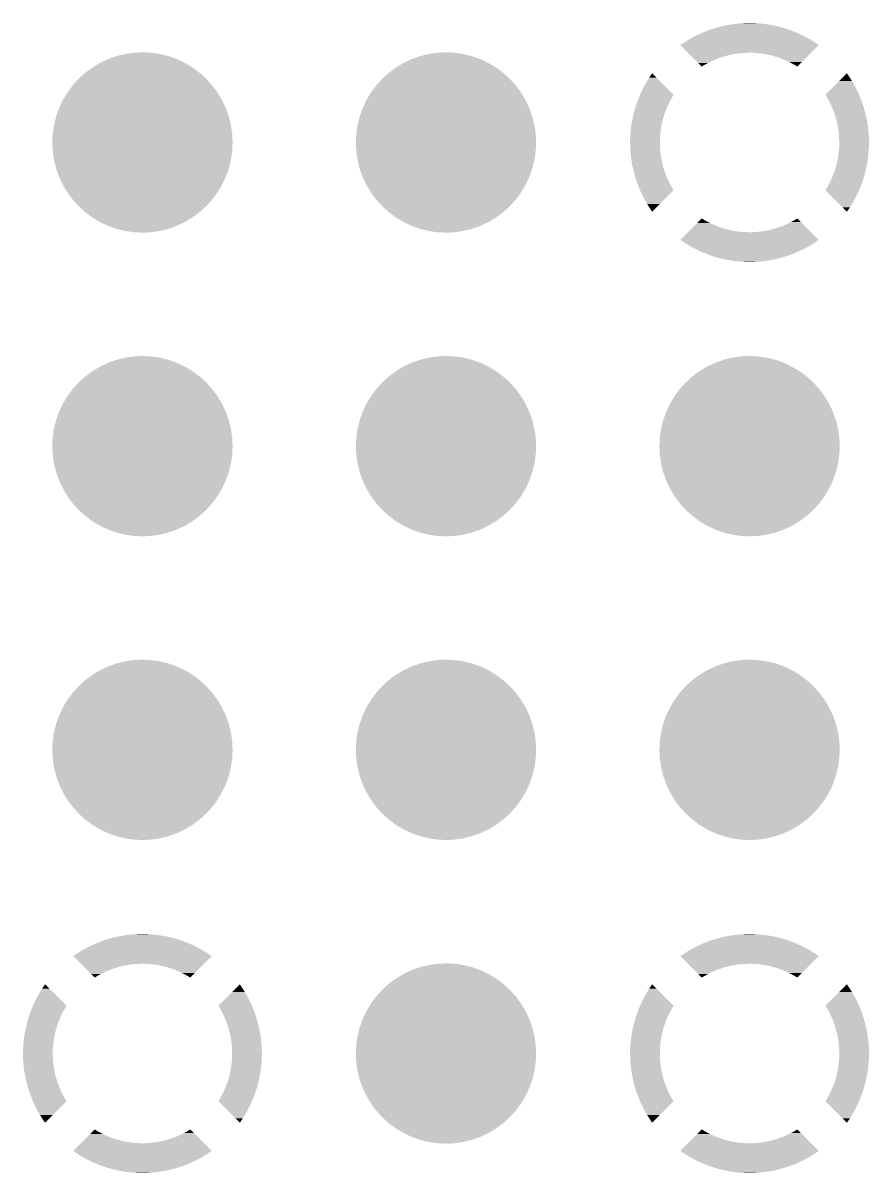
# Model space of a CAD drawing. Extents: x 295 to 953, y 10 to 290.
# Drawn here: x 558.78 to 565.86, y 150.61 to 160.23 of the extents above; entities that cross this region are included whole.
import ezdxf

# ---------------------------------------------------------------- set-up
doc = ezdxf.new("R2010")
doc.units = 0
doc.header["$LTSCALE"] = 5
doc.header["$MEASUREMENT"] = 0
doc.layers.get('0').update_dxf_attribs({"linetype": 'CONTINUOUS', "lineweight": 25})

msp = doc.modelspace()

# ---------------------------------------------------------------- linework, layer by layer
at = {"const_width": 0.7544}
for points in [[(559.4025, 159.2333, 1), (560.1569, 159.2333, 1)], [(561.9425, 159.2333, 1), (562.6969, 159.2333, 1)], [(559.4025, 156.6933, 1), (560.1569, 156.6933, 1)], [(561.9425, 156.6933, 1), (562.6969, 156.6933, 1)], [(564.4825, 156.6933, 1), (565.2369, 156.6933, 1)], [(559.4025, 154.1533, 1), (560.1569, 154.1533, 1)], [(561.9425, 154.1533, 1), (562.6969, 154.1533, 1)], [(564.4825, 154.1533, 1), (565.2369, 154.1533, 1)], [(561.9425, 151.6133, 1), (562.6969, 151.6133, 1)]]:
    msp.add_lwpolyline(points, format="xyb", close=True, dxfattribs=at)
for points in [[(564.4531, 160.1464), (564.4778, 160.1567), (565.2656, 160.1464), (565.2422, 160.1567)], [(564.4778, 160.1567), (564.4947, 160.1638), (565.2422, 160.1567), (565.224, 160.1638)], [(564.4947, 160.1638), (564.5199, 160.173), (565.224, 160.1638), (565.2002, 160.173)], [(564.5199, 160.173), (564.537, 160.1793), (565.2002, 160.173), (565.1816, 160.1793)], [(564.537, 160.1793), (564.5627, 160.1874), (565.1816, 160.1793), (565.1575, 160.1874)], [(564.5627, 160.1874), (564.58, 160.1929), (565.1575, 160.1874), (565.1385, 160.1929)], [(564.58, 160.1929), (564.6062, 160.1999), (565.1385, 160.1929), (565.1142, 160.1999)], [(564.6062, 160.1999), (564.6235, 160.2045), (565.1142, 160.1999), (565.0948, 160.2045)], [(564.6235, 160.2045), (564.6502, 160.2103), (565.0948, 160.2045), (565.0703, 160.2103)], [(564.6502, 160.2103), (564.6675, 160.2141), (565.0703, 160.2103), (565.0505, 160.2141)], [(564.6675, 160.2141), (564.6947, 160.2188), (565.0505, 160.2141), (565.0261, 160.2188)], [(564.6947, 160.2188), (564.7119, 160.2218), (565.0261, 160.2188), (565.0057, 160.2218)], [(564.7119, 160.2218), (564.7399, 160.2253), (565.0057, 160.2218), (564.9815, 160.2253)], [(564.7399, 160.2253), (564.7567, 160.2275), (564.9815, 160.2253), (564.9603, 160.2275)], [(564.7567, 160.2275), (564.7858, 160.2298), (564.9603, 160.2275), (564.9367, 160.2298)], [(564.7858, 160.2298), (564.8016, 160.2311), (564.9367, 160.2298), (564.9133, 160.2311)], [(564.8016, 160.2311), (564.8347, 160.2323), (564.9133, 160.2311), (564.8917, 160.2323)], [(564.8347, 160.2323), (564.8466, 160.2327), (564.8917, 160.2323), (564.8466, 160.2327)], [(564.2805, 160.0478), (564.2959, 160.0586), (565.4389, 160.0478), (565.423, 160.0586)], [(564.2959, 160.0586), (564.3182, 160.0731), (565.423, 160.0586), (565.4016, 160.0731)], [(564.3182, 160.0731), (564.3337, 160.0832), (565.4016, 160.0731), (565.3852, 160.0832)], [(564.3337, 160.0832), (564.3566, 160.0967), (565.3852, 160.0832), (565.3632, 160.0967)], [(564.3566, 160.0967), (564.3726, 160.106), (565.3632, 160.0967), (565.3463, 160.106)], [(564.3726, 160.106), (564.3961, 160.1185), (565.3463, 160.106), (565.3238, 160.1185)], [(564.3961, 160.1185), (564.4124, 160.1271), (565.3238, 160.1185), (565.3064, 160.1271)], [(564.4124, 160.1271), (564.4365, 160.1385), (565.3064, 160.1271), (565.2834, 160.1385)], [(564.4365, 160.1385), (564.4531, 160.1464), (565.2834, 160.1385), (565.2656, 160.1464)], [(564.3445, 159.9838), (564.2805, 160.0478), (565.3749, 159.9838), (565.4389, 160.0478)], [(564.3459, 159.9824), (564.3445, 159.9838), (564.8128, 159.9824), (564.8518, 159.9838)], [(564.3493, 159.979), (564.3459, 159.9824), (564.7739, 159.979), (564.8128, 159.9824)], [(564.3548, 159.9735), (564.3493, 159.979), (564.7352, 159.9735), (564.7739, 159.979)], [(564.3623, 159.966), (564.3548, 159.9735), (564.6969, 159.966), (564.7352, 159.9735)], [(564.3717, 159.9565), (564.3623, 159.966), (564.659, 159.9565), (564.6969, 159.966)], [(564.8909, 159.9832), (564.8518, 159.9838), (565.3743, 159.9832), (565.3749, 159.9838)], [(564.9298, 159.9806), (564.8909, 159.9832), (565.3717, 159.9806), (565.3743, 159.9832)], [(564.9686, 159.9759), (564.9298, 159.9806), (565.367, 159.9759), (565.3717, 159.9806)], [(565.0071, 159.9693), (564.9686, 159.9759), (565.3604, 159.9693), (565.367, 159.9759)], [(565.0452, 159.9606), (565.0071, 159.9693), (565.3517, 159.9606), (565.3604, 159.9693)], [(564.3831, 159.9451), (564.3717, 159.9565), (564.6217, 159.9451), (564.659, 159.9565)], [(564.3965, 159.9318), (564.3831, 159.9451), (564.585, 159.9318), (564.6217, 159.9451)], [(564.4117, 159.9166), (564.3965, 159.9318), (564.549, 159.9166), (564.585, 159.9318)], [(564.4288, 159.8995), (564.4117, 159.9166), (564.5139, 159.8995), (564.549, 159.9166)], [(564.4477, 159.8806), (564.4288, 159.8995), (564.4797, 159.8806), (564.5139, 159.8995)], [(564.4598, 159.8685), (564.4477, 159.8806), (564.4598, 159.8685), (564.4797, 159.8806)], [(565.0827, 159.95), (565.0452, 159.9606), (565.3411, 159.95), (565.3517, 159.9606)], [(565.1197, 159.9374), (565.0827, 159.95), (565.3285, 159.9374), (565.3411, 159.95)], [(565.156, 159.9229), (565.1197, 159.9374), (565.314, 159.9229), (565.3285, 159.9374)], [(565.1914, 159.9066), (565.156, 159.9229), (565.2977, 159.9066), (565.314, 159.9229)], [(565.226, 159.8884), (565.1914, 159.9066), (565.2795, 159.8884), (565.2977, 159.9066)], [(565.2596, 159.8685), (565.226, 159.8884), (565.2596, 159.8685), (565.2795, 159.8884)], [(563.9963, 159.7368), (564.0199, 159.7752), (564.1209, 159.7368), (564.0825, 159.7752)], [(564.0199, 159.7752), (564.0452, 159.8125), (564.0825, 159.7752), (564.0452, 159.8125)], [(565.6098, 159.7481), (565.6479, 159.7862), (565.7164, 159.7481), (565.6923, 159.7862)], [(565.6479, 159.7862), (565.6742, 159.8125), (565.6923, 159.7862), (565.6742, 159.8125)], [(563.9545, 159.657), (563.9745, 159.6974), (564.2007, 159.657), (564.1603, 159.6974)], [(563.9745, 159.6974), (563.9963, 159.7368), (564.1603, 159.6974), (564.1209, 159.7368)], [(565.5305, 159.6689), (565.5706, 159.709), (565.7593, 159.6689), (565.7387, 159.709)], [(565.5706, 159.709), (565.6098, 159.7481), (565.7387, 159.709), (565.7164, 159.7481)], [(563.92, 159.5738), (563.93, 159.5996), (564.191, 159.5738), (564.2046, 159.5996)], [(563.93, 159.5996), (563.9363, 159.6158), (564.2046, 159.5996), (564.2142, 159.6158)], [(563.9363, 159.6158), (563.944, 159.6332), (564.2142, 159.6158), (564.2245, 159.6332)], [(563.944, 159.6332), (563.9545, 159.657), (564.2245, 159.6332), (564.2007, 159.657)], [(565.4949, 159.6332), (565.5305, 159.6689), (565.7756, 159.6332), (565.7593, 159.6689)], [(565.4981, 159.6279), (565.4949, 159.6332), (565.778, 159.6279), (565.7756, 159.6332)], [(565.5109, 159.6065), (565.4981, 159.6279), (565.7866, 159.6065), (565.778, 159.6279)], [(565.5219, 159.5861), (565.5109, 159.6065), (565.7949, 159.5861), (565.7866, 159.6065)], [(565.5295, 159.5721), (565.5219, 159.5861), (565.7998, 159.5721), (565.7949, 159.5861)], [(563.8856, 159.4563), (563.8931, 159.4878), (564.143, 159.4563), (564.1537, 159.4878)], [(563.8931, 159.4878), (563.8947, 159.4933), (564.1537, 159.4878), (564.1556, 159.4933)], [(563.8947, 159.4933), (563.9052, 159.5296), (564.1556, 159.4933), (564.1701, 159.5296)], [(563.9052, 159.5296), (563.9056, 159.5311), (564.1701, 159.5296), (564.1708, 159.5311)], [(563.9056, 159.5311), (563.917, 159.565), (564.1708, 159.5311), (564.1864, 159.565)], [(563.917, 159.565), (563.92, 159.5738), (564.1864, 159.565), (564.191, 159.5738)], [(565.543, 159.5436), (565.5295, 159.5721), (565.8098, 159.5436), (565.7998, 159.5721)], [(565.5462, 159.5368), (565.543, 159.5436), (565.8119, 159.5368), (565.8098, 159.5436)], [(565.561, 159.5007), (565.5462, 159.5368), (565.8228, 159.5007), (565.8119, 159.5368)], [(565.5611, 159.5004), (565.561, 159.5007), (565.8228, 159.5004), (565.8228, 159.5007)], [(565.574, 159.4638), (565.5611, 159.5004), (565.8321, 159.4638), (565.8228, 159.5004)], [(563.8714, 159.3807), (563.8742, 159.3997), (564.1237, 159.3807), (564.1281, 159.3997)], [(563.8742, 159.3997), (563.8778, 159.4188), (564.1281, 159.3997), (564.1324, 159.4188)], [(563.8778, 159.4188), (563.8827, 159.444), (564.1324, 159.4188), (564.1395, 159.444)], [(563.8827, 159.444), (563.8856, 159.4563), (564.1395, 159.444), (564.143, 159.4563)], [(565.5761, 159.4567), (565.574, 159.4638), (565.8339, 159.4567), (565.8321, 159.4638)], [(565.585, 159.4264), (565.5761, 159.4567), (565.8401, 159.4264), (565.8339, 159.4567)], [(565.5883, 159.4126), (565.585, 159.4264), (565.843, 159.4126), (565.8401, 159.4264)], [(565.5941, 159.3884), (565.5883, 159.4126), (565.8468, 159.3884), (565.843, 159.4126)], [(565.5978, 159.3681), (565.5941, 159.3884), (565.8501, 159.3681), (565.8468, 159.3884)], [(563.8607, 159.2653), (563.8628, 159.3034), (564.1098, 159.2653), (564.1124, 159.3034)], [(563.8628, 159.3034), (563.8632, 159.3103), (564.1124, 159.3034), (564.1132, 159.3103)], [(563.8632, 159.3103), (563.8664, 159.3422), (564.1132, 159.3103), (564.1171, 159.3422)], [(563.8664, 159.3422), (563.8677, 159.3551), (564.1171, 159.3422), (564.1193, 159.3551)], [(563.8677, 159.3551), (563.8714, 159.3807), (564.1193, 159.3551), (564.1237, 159.3807)], [(565.6011, 159.35), (565.5978, 159.3681), (565.8521, 159.35), (565.8501, 159.3681)], [(565.6046, 159.3233), (565.6011, 159.35), (565.8551, 159.3233), (565.8521, 159.35)], [(565.6062, 159.3113), (565.6046, 159.3233), (565.8559, 159.3113), (565.8551, 159.3233)], [(565.6088, 159.2784), (565.6062, 159.3113), (565.8582, 159.2784), (565.8559, 159.3113)], [(563.8602, 159.2333), (563.8607, 159.2645), (564.1091, 159.2333), (564.1098, 159.2645)], [(563.8611, 159.1943), (563.8602, 159.2333), (564.1101, 159.1943), (564.1091, 159.2333)], [(563.8607, 159.2645), (563.8607, 159.2653), (564.1098, 159.2645), (564.1098, 159.2653)], [(563.8612, 159.1883), (563.8611, 159.1943), (564.1106, 159.1883), (564.1101, 159.1943)], [(565.607, 159.1632), (565.6096, 159.2013), (565.8566, 159.1632), (565.8587, 159.2013)], [(565.6092, 159.2723), (565.6088, 159.2784), (565.8583, 159.2723), (565.8582, 159.2784)], [(565.6103, 159.2333), (565.6092, 159.2723), (565.8592, 159.2333), (565.8583, 159.2723)], [(565.6096, 159.2021), (565.6103, 159.2333), (565.8587, 159.2021), (565.8592, 159.2333)], [(565.6096, 159.2013), (565.6096, 159.2021), (565.8587, 159.2013), (565.8587, 159.2021)], [(563.8635, 159.1553), (563.8612, 159.1883), (564.1132, 159.1553), (564.1106, 159.1883)], [(563.8643, 159.1433), (563.8635, 159.1553), (564.1148, 159.1433), (564.1132, 159.1553)], [(563.8673, 159.1166), (563.8643, 159.1433), (564.1183, 159.1166), (564.1148, 159.1433)], [(563.8693, 159.0985), (563.8673, 159.1166), (564.1216, 159.0985), (564.1183, 159.1166)], [(563.8726, 159.0782), (563.8693, 159.0985), (564.1253, 159.0782), (564.1216, 159.0985)], [(565.5956, 159.0859), (565.6001, 159.1115), (565.848, 159.0859), (565.8517, 159.1115)], [(565.6001, 159.1115), (565.6023, 159.1244), (565.8517, 159.1115), (565.853, 159.1244)], [(565.6023, 159.1244), (565.6062, 159.1563), (565.853, 159.1244), (565.8562, 159.1563)], [(565.6062, 159.1563), (565.607, 159.1632), (565.8562, 159.1563), (565.8566, 159.1632)], [(563.8764, 159.054), (563.8726, 159.0782), (564.1311, 159.054), (564.1253, 159.0782)], [(563.8793, 159.0402), (563.8764, 159.054), (564.1344, 159.0402), (564.1311, 159.054)], [(563.8855, 159.0099), (563.8793, 159.0402), (564.1433, 159.0099), (564.1344, 159.0402)], [(563.8873, 159.0028), (563.8855, 159.0099), (564.1454, 159.0028), (564.1433, 159.0099)], [(563.8966, 158.9662), (563.8873, 159.0028), (564.1583, 158.9662), (564.1454, 159.0028)], [(565.5657, 158.9788), (565.5764, 159.0103), (565.8262, 158.9788), (565.8338, 159.0103)], [(565.5764, 159.0103), (565.5799, 159.0226), (565.8338, 159.0103), (565.8367, 159.0226)], [(565.5799, 159.0226), (565.587, 159.0478), (565.8367, 159.0226), (565.8416, 159.0478)], [(565.587, 159.0478), (565.5913, 159.0669), (565.8416, 159.0478), (565.8452, 159.0669)], [(565.5913, 159.0669), (565.5956, 159.0859), (565.8452, 159.0669), (565.848, 159.0859)], [(563.8966, 158.9659), (563.8966, 158.9662), (564.1584, 158.9659), (564.1583, 158.9662)], [(563.9075, 158.9298), (563.8966, 158.9659), (564.1732, 158.9298), (564.1584, 158.9659)], [(563.9096, 158.923), (563.9075, 158.9298), (564.1764, 158.923), (564.1732, 158.9298)], [(563.9196, 158.8945), (563.9096, 158.923), (564.1899, 158.8945), (564.1764, 158.923)], [(565.533, 158.9016), (565.5486, 158.9355), (565.8023, 158.9016), (565.8138, 158.9355)], [(565.5486, 158.9355), (565.5493, 158.937), (565.8138, 158.9355), (565.8142, 158.937)], [(565.5493, 158.937), (565.5638, 158.9733), (565.8142, 158.937), (565.8247, 158.9733)], [(565.5638, 158.9733), (565.5657, 158.9788), (565.8247, 158.9733), (565.8262, 158.9788)], [(563.9245, 158.8805), (563.9196, 158.8945), (564.1975, 158.8805), (564.1899, 158.8945)], [(563.9328, 158.8601), (563.9245, 158.8805), (564.2085, 158.8601), (564.1975, 158.8805)], [(563.9414, 158.8387), (563.9328, 158.8601), (564.2213, 158.8387), (564.2085, 158.8601)], [(563.9438, 158.8334), (563.9414, 158.8387), (564.2245, 158.8334), (564.2213, 158.8387)], [(563.9601, 158.7977), (563.9438, 158.8334), (564.1889, 158.7977), (564.2245, 158.8334)], [(565.4949, 158.8334), (565.5052, 158.8508), (565.7754, 158.8334), (565.7831, 158.8508)], [(565.5187, 158.8096), (565.4949, 158.8334), (565.7649, 158.8096), (565.7754, 158.8334)], [(565.5052, 158.8508), (565.5148, 158.867), (565.7831, 158.8508), (565.7894, 158.867)], [(565.5148, 158.867), (565.5284, 158.8928), (565.7894, 158.867), (565.7994, 158.8928)], [(565.5591, 158.7692), (565.5187, 158.8096), (565.7449, 158.7692), (565.7649, 158.8096)], [(565.5284, 158.8928), (565.533, 158.9016), (565.7994, 158.8928), (565.8023, 158.9016)], [(563.9806, 158.7576), (563.9601, 158.7977), (564.1488, 158.7576), (564.1889, 158.7977)], [(564.003, 158.7185), (563.9806, 158.7576), (564.1096, 158.7185), (564.1488, 158.7576)], [(564.0271, 158.6804), (564.003, 158.7185), (564.0715, 158.6804), (564.1096, 158.7185)], [(565.5985, 158.7298), (565.5591, 158.7692), (565.7231, 158.7298), (565.7449, 158.7692)], [(565.6369, 158.6914), (565.5985, 158.7298), (565.6995, 158.6914), (565.7231, 158.7298)], [(564.0452, 158.6541), (564.0271, 158.6804), (564.0452, 158.6541), (564.0715, 158.6804)], [(565.6742, 158.6541), (565.6369, 158.6914), (565.6742, 158.6541), (565.6995, 158.6914)], [(564.3783, 158.5166), (564.3909, 158.5292), (564.6367, 158.5166), (564.5997, 158.5292)], [(564.3909, 158.5292), (564.4054, 158.5437), (564.5997, 158.5292), (564.5634, 158.5437)], [(564.4054, 158.5437), (564.4217, 158.56), (564.5634, 158.5437), (564.5279, 158.56)], [(564.4217, 158.56), (564.4399, 158.5782), (564.5279, 158.56), (564.4934, 158.5782)], [(564.4399, 158.5782), (564.4598, 158.5981), (564.4934, 158.5782), (564.4598, 158.5981)], [(565.0604, 158.5101), (565.0977, 158.5215), (565.3477, 158.5101), (565.3362, 158.5215)], [(565.0977, 158.5215), (565.1344, 158.5348), (565.3362, 158.5215), (565.3229, 158.5348)], [(565.1344, 158.5348), (565.1704, 158.55), (565.3229, 158.5348), (565.3077, 158.55)], [(565.1704, 158.55), (565.2055, 158.5671), (565.3077, 158.55), (565.2906, 158.5671)], [(565.2055, 158.5671), (565.2397, 158.586), (565.2906, 158.5671), (565.2717, 158.586)], [(565.2397, 158.586), (565.2596, 158.5981), (565.2717, 158.586), (565.2596, 158.5981)], [(564.2804, 158.4188), (564.3444, 158.4828), (565.4389, 158.4188), (565.3749, 158.4828)], [(564.3444, 158.4828), (564.3451, 158.4834), (564.8676, 158.4828), (564.8285, 158.4834)], [(564.3451, 158.4834), (564.3477, 158.486), (564.8285, 158.4834), (564.7896, 158.486)], [(564.3477, 158.486), (564.3524, 158.4907), (564.7896, 158.486), (564.7508, 158.4907)], [(564.3524, 158.4907), (564.359, 158.4973), (564.7508, 158.4907), (564.7123, 158.4973)], [(564.359, 158.4973), (564.3677, 158.506), (564.7123, 158.4973), (564.6742, 158.506)], [(564.3677, 158.506), (564.3783, 158.5166), (564.6742, 158.506), (564.6367, 158.5166)], [(564.8676, 158.4828), (564.9066, 158.4842), (565.3749, 158.4828), (565.3735, 158.4842)], [(564.9066, 158.4842), (564.9455, 158.4877), (565.3735, 158.4842), (565.3701, 158.4877)], [(564.9455, 158.4877), (564.9841, 158.4931), (565.3701, 158.4877), (565.3646, 158.4931)], [(564.9841, 158.4931), (565.0225, 158.5006), (565.3646, 158.4931), (565.3571, 158.5006)], [(565.0225, 158.5006), (565.0604, 158.5101), (565.3571, 158.5006), (565.3477, 158.5101)], [(564.2964, 158.408), (564.2804, 158.4188), (565.4234, 158.408), (565.4389, 158.4188)], [(564.3178, 158.3935), (564.2964, 158.408), (565.4012, 158.3935), (565.4234, 158.408)], [(564.3342, 158.3834), (564.3178, 158.3935), (565.3857, 158.3834), (565.4012, 158.3935)], [(564.3562, 158.3699), (564.3342, 158.3834), (565.3627, 158.3699), (565.3857, 158.3834)], [(564.3731, 158.3606), (564.3562, 158.3699), (565.3468, 158.3606), (565.3627, 158.3699)], [(564.3956, 158.3481), (564.3731, 158.3606), (565.3233, 158.3481), (565.3468, 158.3606)], [(564.413, 158.3395), (564.3956, 158.3481), (565.307, 158.3395), (565.3233, 158.3481)], [(564.436, 158.3281), (564.413, 158.3395), (565.2829, 158.3281), (565.307, 158.3395)], [(564.4538, 158.3202), (564.436, 158.3281), (565.2663, 158.3202), (565.2829, 158.3281)], [(564.4772, 158.3099), (564.4538, 158.3202), (565.2416, 158.3099), (565.2663, 158.3202)], [(564.4954, 158.3028), (564.4772, 158.3099), (565.2247, 158.3028), (565.2416, 158.3099)], [(564.5192, 158.2936), (564.4954, 158.3028), (565.1995, 158.2936), (565.2247, 158.3028)], [(564.5378, 158.2873), (564.5192, 158.2936), (565.1824, 158.2873), (565.1995, 158.2936)], [(564.5619, 158.2792), (564.5378, 158.2873), (565.1567, 158.2792), (565.1824, 158.2873)], [(564.5809, 158.2737), (564.5619, 158.2792), (565.1394, 158.2737), (565.1567, 158.2792)], [(564.6052, 158.2668), (564.5809, 158.2737), (565.1132, 158.2668), (565.1394, 158.2737)], [(564.6246, 158.2621), (564.6052, 158.2668), (565.0959, 158.2621), (565.1132, 158.2668)], [(564.649, 158.2563), (564.6246, 158.2621), (565.0692, 158.2563), (565.0959, 158.2621)], [(564.6689, 158.2525), (564.649, 158.2563), (565.0518, 158.2525), (565.0692, 158.2563)], [(564.6933, 158.2478), (564.6689, 158.2525), (565.0246, 158.2478), (565.0518, 158.2525)], [(564.7137, 158.2448), (564.6933, 158.2478), (565.0074, 158.2448), (565.0246, 158.2478)], [(564.7379, 158.2413), (564.7137, 158.2448), (564.9795, 158.2413), (565.0074, 158.2448)], [(564.7591, 158.2391), (564.7379, 158.2413), (564.9627, 158.2391), (564.9795, 158.2413)], [(564.7827, 158.2368), (564.7591, 158.2391), (564.9336, 158.2368), (564.9627, 158.2391)], [(564.8061, 158.2355), (564.7827, 158.2368), (564.9178, 158.2355), (564.9336, 158.2368)], [(564.8277, 158.2343), (564.8061, 158.2355), (564.8847, 158.2343), (564.9178, 158.2355)], [(564.8728, 158.2339), (564.8277, 158.2343), (564.8728, 158.2339), (564.8847, 158.2343)], [(559.4399, 152.553), (559.457, 152.5593), (560.1202, 152.553), (560.1016, 152.5593)], [(559.457, 152.5593), (559.4827, 152.5674), (560.1016, 152.5593), (560.0775, 152.5674)], [(559.4827, 152.5674), (559.5, 152.5729), (560.0775, 152.5674), (560.0585, 152.5729)], [(559.5, 152.5729), (559.5262, 152.5799), (560.0585, 152.5729), (560.0342, 152.5799)], [(559.5262, 152.5799), (559.5435, 152.5845), (560.0342, 152.5799), (560.0148, 152.5845)], [(559.5435, 152.5845), (559.5702, 152.5903), (560.0148, 152.5845), (559.9903, 152.5903)], [(559.5702, 152.5903), (559.5875, 152.5941), (559.9903, 152.5903), (559.9705, 152.5941)], [(559.5875, 152.5941), (559.6147, 152.5988), (559.9705, 152.5941), (559.9461, 152.5988)], [(559.6147, 152.5988), (559.6319, 152.6018), (559.9461, 152.5988), (559.9257, 152.6018)], [(559.6319, 152.6018), (559.6599, 152.6053), (559.9257, 152.6018), (559.9015, 152.6053)], [(559.6599, 152.6053), (559.6767, 152.6075), (559.9015, 152.6053), (559.8803, 152.6075)], [(559.6767, 152.6075), (559.7058, 152.6098), (559.8803, 152.6075), (559.8567, 152.6098)], [(559.7058, 152.6098), (559.7216, 152.6111), (559.8567, 152.6098), (559.8333, 152.6111)], [(559.7216, 152.6111), (559.7547, 152.6123), (559.8333, 152.6111), (559.8117, 152.6123)], [(559.7547, 152.6123), (559.7666, 152.6127), (559.8117, 152.6123), (559.7666, 152.6127)], [(564.5199, 152.553), (564.537, 152.5593), (565.2002, 152.553), (565.1816, 152.5593)], [(564.537, 152.5593), (564.5627, 152.5674), (565.1816, 152.5593), (565.1575, 152.5674)], [(564.5627, 152.5674), (564.58, 152.5729), (565.1575, 152.5674), (565.1385, 152.5729)], [(564.58, 152.5729), (564.6062, 152.5799), (565.1385, 152.5729), (565.1142, 152.5799)], [(564.6062, 152.5799), (564.6235, 152.5845), (565.1142, 152.5799), (565.0948, 152.5845)], [(564.6235, 152.5845), (564.6502, 152.5903), (565.0948, 152.5845), (565.0703, 152.5903)], [(564.6502, 152.5903), (564.6675, 152.5941), (565.0703, 152.5903), (565.0505, 152.5941)], [(564.6675, 152.5941), (564.6947, 152.5988), (565.0505, 152.5941), (565.0261, 152.5988)], [(564.6947, 152.5988), (564.7119, 152.6018), (565.0261, 152.5988), (565.0057, 152.6018)], [(564.7119, 152.6018), (564.7399, 152.6053), (565.0057, 152.6018), (564.9815, 152.6053)], [(564.7399, 152.6053), (564.7567, 152.6075), (564.9815, 152.6053), (564.9603, 152.6075)], [(564.7567, 152.6075), (564.7858, 152.6098), (564.9603, 152.6075), (564.9367, 152.6098)], [(564.7858, 152.6098), (564.8016, 152.6111), (564.9367, 152.6098), (564.9133, 152.6111)], [(564.8016, 152.6111), (564.8347, 152.6123), (564.9133, 152.6111), (564.8917, 152.6123)], [(564.8347, 152.6123), (564.8466, 152.6127), (564.8917, 152.6123), (564.8466, 152.6127)], [(559.2382, 152.4531), (559.2537, 152.4632), (560.3216, 152.4531), (560.3052, 152.4632)], [(559.2537, 152.4632), (559.2766, 152.4767), (560.3052, 152.4632), (560.2832, 152.4767)], [(559.2766, 152.4767), (559.2926, 152.486), (560.2832, 152.4767), (560.2663, 152.486)], [(559.2926, 152.486), (559.3161, 152.4985), (560.2663, 152.486), (560.2438, 152.4985)], [(559.3161, 152.4985), (559.3324, 152.5071), (560.2438, 152.4985), (560.2264, 152.5071)], [(559.3324, 152.5071), (559.3565, 152.5185), (560.2264, 152.5071), (560.2034, 152.5185)], [(559.3565, 152.5185), (559.3731, 152.5264), (560.2034, 152.5185), (560.1856, 152.5264)], [(559.3731, 152.5264), (559.3978, 152.5367), (560.1856, 152.5264), (560.1622, 152.5367)], [(559.3978, 152.5367), (559.4147, 152.5438), (560.1622, 152.5367), (560.144, 152.5438)], [(559.4147, 152.5438), (559.4399, 152.553), (560.144, 152.5438), (560.1202, 152.553)], [(564.3182, 152.4531), (564.3337, 152.4632), (565.4016, 152.4531), (565.3852, 152.4632)], [(564.3337, 152.4632), (564.3566, 152.4767), (565.3852, 152.4632), (565.3632, 152.4767)], [(564.3566, 152.4767), (564.3726, 152.486), (565.3632, 152.4767), (565.3463, 152.486)], [(564.3726, 152.486), (564.3961, 152.4985), (565.3463, 152.486), (565.3238, 152.4985)], [(564.3961, 152.4985), (564.4124, 152.5071), (565.3238, 152.4985), (565.3064, 152.5071)], [(564.4124, 152.5071), (564.4365, 152.5185), (565.3064, 152.5071), (565.2834, 152.5185)], [(564.4365, 152.5185), (564.4531, 152.5264), (565.2834, 152.5185), (565.2656, 152.5264)], [(564.4531, 152.5264), (564.4778, 152.5367), (565.2656, 152.5264), (565.2422, 152.5367)], [(564.4778, 152.5367), (564.4947, 152.5438), (565.2422, 152.5367), (565.224, 152.5438)], [(564.4947, 152.5438), (564.5199, 152.553), (565.224, 152.5438), (565.2002, 152.553)], [(559.2005, 152.4278), (559.2159, 152.4386), (560.3589, 152.4278), (560.343, 152.4386)], [(559.2645, 152.3638), (559.2005, 152.4278), (560.2949, 152.3638), (560.3589, 152.4278)], [(559.2159, 152.4386), (559.2382, 152.4531), (560.343, 152.4386), (560.3216, 152.4531)], [(559.2659, 152.3624), (559.2645, 152.3638), (559.7328, 152.3624), (559.7718, 152.3638)], [(559.2693, 152.359), (559.2659, 152.3624), (559.6939, 152.359), (559.7328, 152.3624)], [(559.8109, 152.3632), (559.7718, 152.3638), (560.2943, 152.3632), (560.2949, 152.3638)], [(559.8498, 152.3606), (559.8109, 152.3632), (560.2917, 152.3606), (560.2943, 152.3632)], [(564.2805, 152.4278), (564.2959, 152.4386), (565.4389, 152.4278), (565.423, 152.4386)], [(564.3445, 152.3638), (564.2805, 152.4278), (565.3749, 152.3638), (565.4389, 152.4278)], [(564.2959, 152.4386), (564.3182, 152.4531), (565.423, 152.4386), (565.4016, 152.4531)], [(564.3459, 152.3624), (564.3445, 152.3638), (564.8128, 152.3624), (564.8518, 152.3638)], [(564.3493, 152.359), (564.3459, 152.3624), (564.7739, 152.359), (564.8128, 152.3624)], [(564.8909, 152.3632), (564.8518, 152.3638), (565.3743, 152.3632), (565.3749, 152.3638)], [(564.9298, 152.3606), (564.8909, 152.3632), (565.3717, 152.3606), (565.3743, 152.3632)], [(559.2748, 152.3535), (559.2693, 152.359), (559.6552, 152.3535), (559.6939, 152.359)], [(559.2823, 152.346), (559.2748, 152.3535), (559.6169, 152.346), (559.6552, 152.3535)], [(559.2917, 152.3365), (559.2823, 152.346), (559.579, 152.3365), (559.6169, 152.346)], [(559.3031, 152.3251), (559.2917, 152.3365), (559.5417, 152.3251), (559.579, 152.3365)], [(559.3165, 152.3118), (559.3031, 152.3251), (559.505, 152.3118), (559.5417, 152.3251)], [(559.3317, 152.2966), (559.3165, 152.3118), (559.469, 152.2966), (559.505, 152.3118)], [(559.3488, 152.2795), (559.3317, 152.2966), (559.4339, 152.2795), (559.469, 152.2966)], [(559.3677, 152.2606), (559.3488, 152.2795), (559.3997, 152.2606), (559.4339, 152.2795)], [(559.8886, 152.3559), (559.8498, 152.3606), (560.287, 152.3559), (560.2917, 152.3606)], [(559.9271, 152.3493), (559.8886, 152.3559), (560.2804, 152.3493), (560.287, 152.3559)], [(559.9652, 152.3406), (559.9271, 152.3493), (560.2717, 152.3406), (560.2804, 152.3493)], [(560.0027, 152.33), (559.9652, 152.3406), (560.2611, 152.33), (560.2717, 152.3406)], [(560.0397, 152.3174), (560.0027, 152.33), (560.2485, 152.3174), (560.2611, 152.33)], [(560.076, 152.3029), (560.0397, 152.3174), (560.234, 152.3029), (560.2485, 152.3174)], [(560.1114, 152.2866), (560.076, 152.3029), (560.2177, 152.2866), (560.234, 152.3029)], [(560.146, 152.2684), (560.1114, 152.2866), (560.1995, 152.2684), (560.2177, 152.2866)], [(560.1796, 152.2485), (560.146, 152.2684), (560.1796, 152.2485), (560.1995, 152.2684)], [(564.3548, 152.3535), (564.3493, 152.359), (564.7352, 152.3535), (564.7739, 152.359)], [(564.3623, 152.346), (564.3548, 152.3535), (564.6969, 152.346), (564.7352, 152.3535)], [(564.3717, 152.3365), (564.3623, 152.346), (564.659, 152.3365), (564.6969, 152.346)], [(564.3831, 152.3251), (564.3717, 152.3365), (564.6217, 152.3251), (564.659, 152.3365)], [(564.3965, 152.3118), (564.3831, 152.3251), (564.585, 152.3118), (564.6217, 152.3251)], [(564.4117, 152.2966), (564.3965, 152.3118), (564.549, 152.2966), (564.585, 152.3118)], [(564.4288, 152.2795), (564.4117, 152.2966), (564.5139, 152.2795), (564.549, 152.2966)], [(564.4477, 152.2606), (564.4288, 152.2795), (564.4797, 152.2606), (564.5139, 152.2795)], [(564.9686, 152.3559), (564.9298, 152.3606), (565.367, 152.3559), (565.3717, 152.3606)], [(565.0071, 152.3493), (564.9686, 152.3559), (565.3604, 152.3493), (565.367, 152.3559)], [(565.0452, 152.3406), (565.0071, 152.3493), (565.3517, 152.3406), (565.3604, 152.3493)], [(565.0827, 152.33), (565.0452, 152.3406), (565.3411, 152.33), (565.3517, 152.3406)], [(565.1197, 152.3174), (565.0827, 152.33), (565.3285, 152.3174), (565.3411, 152.33)], [(565.156, 152.3029), (565.1197, 152.3174), (565.314, 152.3029), (565.3285, 152.3174)], [(565.1914, 152.2866), (565.156, 152.3029), (565.2977, 152.2866), (565.314, 152.3029)], [(565.226, 152.2684), (565.1914, 152.2866), (565.2795, 152.2684), (565.2977, 152.2866)], [(565.2596, 152.2485), (565.226, 152.2684), (565.2596, 152.2485), (565.2795, 152.2684)], [(558.9399, 152.1552), (558.9652, 152.1925), (559.0025, 152.1552), (558.9652, 152.1925)], [(559.3798, 152.2485), (559.3677, 152.2606), (559.3798, 152.2485), (559.3997, 152.2606)], [(560.5679, 152.1662), (560.5942, 152.1925), (560.6123, 152.1662), (560.5942, 152.1925)], [(564.0199, 152.1552), (564.0452, 152.1925), (564.0825, 152.1552), (564.0452, 152.1925)], [(564.4598, 152.2485), (564.4477, 152.2606), (564.4598, 152.2485), (564.4797, 152.2606)], [(565.6479, 152.1662), (565.6742, 152.1925), (565.6923, 152.1662), (565.6742, 152.1925)], [(558.8745, 152.037), (558.8945, 152.0774), (559.1207, 152.037), (559.0803, 152.0774)], [(558.8945, 152.0774), (558.9163, 152.1168), (559.0803, 152.0774), (559.0409, 152.1168)], [(558.9163, 152.1168), (558.9399, 152.1552), (559.0409, 152.1168), (559.0025, 152.1552)], [(560.4505, 152.0489), (560.4906, 152.089), (560.6793, 152.0489), (560.6587, 152.089)], [(560.4906, 152.089), (560.5298, 152.1281), (560.6587, 152.089), (560.6364, 152.1281)], [(560.5298, 152.1281), (560.5679, 152.1662), (560.6364, 152.1281), (560.6123, 152.1662)], [(563.9545, 152.037), (563.9745, 152.0774), (564.2007, 152.037), (564.1603, 152.0774)], [(563.9745, 152.0774), (563.9963, 152.1168), (564.1603, 152.0774), (564.1209, 152.1168)], [(563.9963, 152.1168), (564.0199, 152.1552), (564.1209, 152.1168), (564.0825, 152.1552)], [(565.5305, 152.0489), (565.5706, 152.089), (565.7593, 152.0489), (565.7387, 152.089)], [(565.5706, 152.089), (565.6098, 152.1281), (565.7387, 152.089), (565.7164, 152.1281)], [(565.6098, 152.1281), (565.6479, 152.1662), (565.7164, 152.1281), (565.6923, 152.1662)], [(558.84, 151.9538), (558.85, 151.9796), (559.111, 151.9538), (559.1246, 151.9796)], [(558.85, 151.9796), (558.8563, 151.9958), (559.1246, 151.9796), (559.1342, 151.9958)], [(558.8563, 151.9958), (558.864, 152.0132), (559.1342, 151.9958), (559.1445, 152.0132)], [(558.864, 152.0132), (558.8745, 152.037), (559.1445, 152.0132), (559.1207, 152.037)], [(560.4149, 152.0132), (560.4505, 152.0489), (560.6956, 152.0132), (560.6793, 152.0489)], [(560.4181, 152.0079), (560.4149, 152.0132), (560.698, 152.0079), (560.6956, 152.0132)], [(560.4309, 151.9865), (560.4181, 152.0079), (560.7066, 151.9865), (560.698, 152.0079)], [(560.4419, 151.9661), (560.4309, 151.9865), (560.7149, 151.9661), (560.7066, 151.9865)], [(563.92, 151.9538), (563.93, 151.9796), (564.191, 151.9538), (564.2046, 151.9796)], [(563.93, 151.9796), (563.9363, 151.9958), (564.2046, 151.9796), (564.2142, 151.9958)], [(563.9363, 151.9958), (563.944, 152.0132), (564.2142, 151.9958), (564.2245, 152.0132)], [(563.944, 152.0132), (563.9545, 152.037), (564.2245, 152.0132), (564.2007, 152.037)], [(565.4949, 152.0132), (565.5305, 152.0489), (565.7756, 152.0132), (565.7593, 152.0489)], [(565.4981, 152.0079), (565.4949, 152.0132), (565.778, 152.0079), (565.7756, 152.0132)], [(565.5109, 151.9865), (565.4981, 152.0079), (565.7866, 151.9865), (565.778, 152.0079)], [(565.5219, 151.9661), (565.5109, 151.9865), (565.7949, 151.9661), (565.7866, 151.9865)], [(558.8147, 151.8733), (558.8252, 151.9096), (559.0756, 151.8733), (559.0901, 151.9096)], [(558.8252, 151.9096), (558.8256, 151.9111), (559.0901, 151.9096), (559.0908, 151.9111)], [(558.8256, 151.9111), (558.837, 151.945), (559.0908, 151.9111), (559.1064, 151.945)], [(558.837, 151.945), (558.84, 151.9538), (559.1064, 151.945), (559.111, 151.9538)], [(560.4495, 151.9521), (560.4419, 151.9661), (560.7198, 151.9521), (560.7149, 151.9661)], [(560.463, 151.9236), (560.4495, 151.9521), (560.7298, 151.9236), (560.7198, 151.9521)], [(560.4662, 151.9168), (560.463, 151.9236), (560.7319, 151.9168), (560.7298, 151.9236)], [(560.481, 151.8807), (560.4662, 151.9168), (560.7428, 151.8807), (560.7319, 151.9168)], [(563.8947, 151.8733), (563.9052, 151.9096), (564.1556, 151.8733), (564.1701, 151.9096)], [(563.9052, 151.9096), (563.9056, 151.9111), (564.1701, 151.9096), (564.1708, 151.9111)], [(563.9056, 151.9111), (563.917, 151.945), (564.1708, 151.9111), (564.1864, 151.945)], [(563.917, 151.945), (563.92, 151.9538), (564.1864, 151.945), (564.191, 151.9538)], [(565.5295, 151.9521), (565.5219, 151.9661), (565.7998, 151.9521), (565.7949, 151.9661)], [(565.543, 151.9236), (565.5295, 151.9521), (565.8098, 151.9236), (565.7998, 151.9521)], [(565.5462, 151.9168), (565.543, 151.9236), (565.8119, 151.9168), (565.8098, 151.9236)], [(565.561, 151.8807), (565.5462, 151.9168), (565.8228, 151.8807), (565.8119, 151.9168)], [(558.7942, 151.7797), (558.7978, 151.7988), (559.0481, 151.7797), (559.0524, 151.7988)], [(558.7978, 151.7988), (558.8027, 151.824), (559.0524, 151.7988), (559.0595, 151.824)], [(558.8027, 151.824), (558.8056, 151.8363), (559.0595, 151.824), (559.063, 151.8363)], [(558.8056, 151.8363), (558.8131, 151.8678), (559.063, 151.8363), (559.0737, 151.8678)], [(558.8131, 151.8678), (558.8147, 151.8733), (559.0737, 151.8678), (559.0756, 151.8733)], [(560.4811, 151.8804), (560.481, 151.8807), (560.7428, 151.8804), (560.7428, 151.8807)], [(560.494, 151.8438), (560.4811, 151.8804), (560.7521, 151.8438), (560.7428, 151.8804)], [(560.4961, 151.8367), (560.494, 151.8438), (560.7539, 151.8367), (560.7521, 151.8438)], [(560.505, 151.8064), (560.4961, 151.8367), (560.7601, 151.8064), (560.7539, 151.8367)], [(560.5083, 151.7926), (560.505, 151.8064), (560.763, 151.7926), (560.7601, 151.8064)], [(560.5141, 151.7684), (560.5083, 151.7926), (560.7668, 151.7684), (560.763, 151.7926)], [(563.8742, 151.7797), (563.8778, 151.7988), (564.1281, 151.7797), (564.1324, 151.7988)], [(563.8778, 151.7988), (563.8827, 151.824), (564.1324, 151.7988), (564.1395, 151.824)], [(563.8827, 151.824), (563.8856, 151.8363), (564.1395, 151.824), (564.143, 151.8363)], [(563.8856, 151.8363), (563.8931, 151.8678), (564.143, 151.8363), (564.1537, 151.8678)], [(563.8931, 151.8678), (563.8947, 151.8733), (564.1537, 151.8678), (564.1556, 151.8733)], [(565.5611, 151.8804), (565.561, 151.8807), (565.8228, 151.8804), (565.8228, 151.8807)], [(565.574, 151.8438), (565.5611, 151.8804), (565.8321, 151.8438), (565.8228, 151.8804)], [(565.5761, 151.8367), (565.574, 151.8438), (565.8339, 151.8367), (565.8321, 151.8438)], [(565.585, 151.8064), (565.5761, 151.8367), (565.8401, 151.8064), (565.8339, 151.8367)], [(565.5883, 151.7926), (565.585, 151.8064), (565.843, 151.7926), (565.8401, 151.8064)], [(565.5941, 151.7684), (565.5883, 151.7926), (565.8468, 151.7684), (565.843, 151.7926)], [(558.7828, 151.6834), (558.7832, 151.6903), (559.0324, 151.6834), (559.0332, 151.6903)], [(558.7832, 151.6903), (558.7864, 151.7222), (559.0332, 151.6903), (559.0371, 151.7222)], [(558.7864, 151.7222), (558.7877, 151.7351), (559.0371, 151.7222), (559.0393, 151.7351)], [(558.7877, 151.7351), (558.7914, 151.7607), (559.0393, 151.7351), (559.0437, 151.7607)], [(558.7914, 151.7607), (558.7942, 151.7797), (559.0437, 151.7607), (559.0481, 151.7797)], [(560.5178, 151.7481), (560.5141, 151.7684), (560.7701, 151.7481), (560.7668, 151.7684)], [(560.5211, 151.73), (560.5178, 151.7481), (560.7721, 151.73), (560.7701, 151.7481)], [(560.5246, 151.7033), (560.5211, 151.73), (560.7751, 151.7033), (560.7721, 151.73)], [(560.5262, 151.6913), (560.5246, 151.7033), (560.7759, 151.6913), (560.7751, 151.7033)], [(560.5288, 151.6584), (560.5262, 151.6913), (560.7782, 151.6584), (560.7759, 151.6913)], [(563.8628, 151.6834), (563.8632, 151.6903), (564.1124, 151.6834), (564.1132, 151.6903)], [(563.8632, 151.6903), (563.8664, 151.7222), (564.1132, 151.6903), (564.1171, 151.7222)], [(563.8664, 151.7222), (563.8677, 151.7351), (564.1171, 151.7222), (564.1193, 151.7351)], [(563.8677, 151.7351), (563.8714, 151.7607), (564.1193, 151.7351), (564.1237, 151.7607)], [(563.8714, 151.7607), (563.8742, 151.7797), (564.1237, 151.7607), (564.1281, 151.7797)], [(565.5978, 151.7481), (565.5941, 151.7684), (565.8501, 151.7481), (565.8468, 151.7684)], [(565.6011, 151.73), (565.5978, 151.7481), (565.8521, 151.73), (565.8501, 151.7481)], [(565.6046, 151.7033), (565.6011, 151.73), (565.8551, 151.7033), (565.8521, 151.73)], [(565.6062, 151.6913), (565.6046, 151.7033), (565.8559, 151.6913), (565.8551, 151.7033)], [(565.6088, 151.6584), (565.6062, 151.6913), (565.8582, 151.6584), (565.8559, 151.6913)], [(558.7802, 151.6133), (558.7807, 151.6445), (559.0291, 151.6133), (559.0298, 151.6445)], [(558.7811, 151.5743), (558.7802, 151.6133), (559.0301, 151.5743), (559.0291, 151.6133)], [(558.7807, 151.6453), (558.7828, 151.6834), (559.0298, 151.6453), (559.0324, 151.6834)], [(558.7807, 151.6445), (558.7807, 151.6453), (559.0298, 151.6445), (559.0298, 151.6453)], [(560.5292, 151.6523), (560.5288, 151.6584), (560.7783, 151.6523), (560.7782, 151.6584)], [(560.5303, 151.6133), (560.5292, 151.6523), (560.7792, 151.6133), (560.7783, 151.6523)], [(560.5296, 151.5821), (560.5303, 151.6133), (560.7787, 151.5821), (560.7792, 151.6133)], [(563.8602, 151.6133), (563.8607, 151.6445), (564.1091, 151.6133), (564.1098, 151.6445)], [(563.8611, 151.5743), (563.8602, 151.6133), (564.1101, 151.5743), (564.1091, 151.6133)], [(563.8607, 151.6453), (563.8628, 151.6834), (564.1098, 151.6453), (564.1124, 151.6834)], [(563.8607, 151.6445), (563.8607, 151.6453), (564.1098, 151.6445), (564.1098, 151.6453)], [(565.6092, 151.6523), (565.6088, 151.6584), (565.8583, 151.6523), (565.8582, 151.6584)], [(565.6103, 151.6133), (565.6092, 151.6523), (565.8592, 151.6133), (565.8583, 151.6523)], [(565.6096, 151.5821), (565.6103, 151.6133), (565.8587, 151.5821), (565.8592, 151.6133)], [(558.7812, 151.5683), (558.7811, 151.5743), (559.0306, 151.5683), (559.0301, 151.5743)], [(558.7835, 151.5353), (558.7812, 151.5683), (559.0332, 151.5353), (559.0306, 151.5683)], [(558.7843, 151.5233), (558.7835, 151.5353), (559.0348, 151.5233), (559.0332, 151.5353)], [(558.7873, 151.4966), (558.7843, 151.5233), (559.0383, 151.4966), (559.0348, 151.5233)], [(558.7893, 151.4785), (558.7873, 151.4966), (559.0416, 151.4785), (559.0383, 151.4966)], [(560.5201, 151.4915), (560.5223, 151.5044), (560.7717, 151.4915), (560.773, 151.5044)], [(560.5223, 151.5044), (560.5262, 151.5363), (560.773, 151.5044), (560.7762, 151.5363)], [(560.5262, 151.5363), (560.527, 151.5432), (560.7762, 151.5363), (560.7766, 151.5432)], [(560.527, 151.5432), (560.5296, 151.5813), (560.7766, 151.5432), (560.7787, 151.5813)], [(560.5296, 151.5813), (560.5296, 151.5821), (560.7787, 151.5813), (560.7787, 151.5821)], [(563.8612, 151.5683), (563.8611, 151.5743), (564.1106, 151.5683), (564.1101, 151.5743)], [(563.8635, 151.5353), (563.8612, 151.5683), (564.1132, 151.5353), (564.1106, 151.5683)], [(563.8643, 151.5233), (563.8635, 151.5353), (564.1148, 151.5233), (564.1132, 151.5353)], [(563.8673, 151.4966), (563.8643, 151.5233), (564.1183, 151.4966), (564.1148, 151.5233)], [(563.8693, 151.4785), (563.8673, 151.4966), (564.1216, 151.4785), (564.1183, 151.4966)], [(565.6001, 151.4915), (565.6023, 151.5044), (565.8517, 151.4915), (565.853, 151.5044)], [(565.6023, 151.5044), (565.6062, 151.5363), (565.853, 151.5044), (565.8562, 151.5363)], [(565.6062, 151.5363), (565.607, 151.5432), (565.8562, 151.5363), (565.8566, 151.5432)], [(565.607, 151.5432), (565.6096, 151.5813), (565.8566, 151.5432), (565.8587, 151.5813)], [(565.6096, 151.5813), (565.6096, 151.5821), (565.8587, 151.5813), (565.8587, 151.5821)], [(558.7926, 151.4582), (558.7893, 151.4785), (559.0453, 151.4582), (559.0416, 151.4785)], [(558.7964, 151.434), (558.7926, 151.4582), (559.0511, 151.434), (559.0453, 151.4582)], [(558.7993, 151.4202), (558.7964, 151.434), (559.0544, 151.4202), (559.0511, 151.434)], [(558.8055, 151.3899), (558.7993, 151.4202), (559.0633, 151.3899), (559.0544, 151.4202)], [(560.4964, 151.3903), (560.4999, 151.4026), (560.7538, 151.3903), (560.7567, 151.4026)], [(560.4999, 151.4026), (560.507, 151.4278), (560.7567, 151.4026), (560.7616, 151.4278)], [(560.507, 151.4278), (560.5113, 151.4469), (560.7616, 151.4278), (560.7652, 151.4469)], [(560.5113, 151.4469), (560.5156, 151.4659), (560.7652, 151.4469), (560.768, 151.4659)], [(560.5156, 151.4659), (560.5201, 151.4915), (560.768, 151.4659), (560.7717, 151.4915)], [(563.8726, 151.4582), (563.8693, 151.4785), (564.1253, 151.4582), (564.1216, 151.4785)], [(563.8764, 151.434), (563.8726, 151.4582), (564.1311, 151.434), (564.1253, 151.4582)], [(563.8793, 151.4202), (563.8764, 151.434), (564.1344, 151.4202), (564.1311, 151.434)], [(563.8855, 151.3899), (563.8793, 151.4202), (564.1433, 151.3899), (564.1344, 151.4202)], [(565.5764, 151.3903), (565.5799, 151.4026), (565.8338, 151.3903), (565.8367, 151.4026)], [(565.5799, 151.4026), (565.587, 151.4278), (565.8367, 151.4026), (565.8416, 151.4278)], [(565.587, 151.4278), (565.5913, 151.4469), (565.8416, 151.4278), (565.8452, 151.4469)], [(565.5913, 151.4469), (565.5956, 151.4659), (565.8452, 151.4469), (565.848, 151.4659)], [(565.5956, 151.4659), (565.6001, 151.4915), (565.848, 151.4659), (565.8517, 151.4915)], [(558.8073, 151.3828), (558.8055, 151.3899), (559.0654, 151.3828), (559.0633, 151.3899)], [(558.8166, 151.3462), (558.8073, 151.3828), (559.0783, 151.3462), (559.0654, 151.3828)], [(558.8166, 151.3459), (558.8166, 151.3462), (559.0784, 151.3459), (559.0783, 151.3462)], [(558.8275, 151.3098), (558.8166, 151.3459), (559.0932, 151.3098), (559.0784, 151.3459)], [(558.8296, 151.303), (558.8275, 151.3098), (559.0964, 151.303), (559.0932, 151.3098)], [(560.453, 151.2816), (560.4686, 151.3155), (560.7223, 151.2816), (560.7338, 151.3155)], [(560.4686, 151.3155), (560.4693, 151.317), (560.7338, 151.3155), (560.7342, 151.317)], [(560.4693, 151.317), (560.4838, 151.3533), (560.7342, 151.317), (560.7447, 151.3533)], [(560.4838, 151.3533), (560.4857, 151.3588), (560.7447, 151.3533), (560.7462, 151.3588)], [(560.4857, 151.3588), (560.4964, 151.3903), (560.7462, 151.3588), (560.7538, 151.3903)], [(563.8873, 151.3828), (563.8855, 151.3899), (564.1454, 151.3828), (564.1433, 151.3899)], [(563.8966, 151.3462), (563.8873, 151.3828), (564.1583, 151.3462), (564.1454, 151.3828)], [(563.8966, 151.3459), (563.8966, 151.3462), (564.1584, 151.3459), (564.1583, 151.3462)], [(563.9075, 151.3098), (563.8966, 151.3459), (564.1732, 151.3098), (564.1584, 151.3459)], [(563.9096, 151.303), (563.9075, 151.3098), (564.1764, 151.303), (564.1732, 151.3098)], [(565.533, 151.2816), (565.5486, 151.3155), (565.8023, 151.2816), (565.8138, 151.3155)], [(565.5486, 151.3155), (565.5493, 151.317), (565.8138, 151.3155), (565.8142, 151.317)], [(565.5493, 151.317), (565.5638, 151.3533), (565.8142, 151.317), (565.8247, 151.3533)], [(565.5638, 151.3533), (565.5657, 151.3588), (565.8247, 151.3533), (565.8262, 151.3588)], [(565.5657, 151.3588), (565.5764, 151.3903), (565.8262, 151.3588), (565.8338, 151.3903)], [(558.8396, 151.2745), (558.8296, 151.303), (559.1099, 151.2745), (559.0964, 151.303)], [(558.8445, 151.2605), (558.8396, 151.2745), (559.1175, 151.2605), (559.1099, 151.2745)], [(558.8528, 151.2401), (558.8445, 151.2605), (559.1285, 151.2401), (559.1175, 151.2605)], [(558.8614, 151.2187), (558.8528, 151.2401), (559.1413, 151.2187), (559.1285, 151.2401)], [(558.8638, 151.2134), (558.8614, 151.2187), (559.1445, 151.2134), (559.1413, 151.2187)], [(558.8801, 151.1777), (558.8638, 151.2134), (559.1089, 151.1777), (559.1445, 151.2134)], [(560.4149, 151.2134), (560.4252, 151.2308), (560.6954, 151.2134), (560.7031, 151.2308)], [(560.4387, 151.1896), (560.4149, 151.2134), (560.6849, 151.1896), (560.6954, 151.2134)], [(560.4252, 151.2308), (560.4348, 151.247), (560.7031, 151.2308), (560.7094, 151.247)], [(560.4348, 151.247), (560.4484, 151.2728), (560.7094, 151.247), (560.7194, 151.2728)], [(560.4484, 151.2728), (560.453, 151.2816), (560.7194, 151.2728), (560.7223, 151.2816)], [(563.9196, 151.2745), (563.9096, 151.303), (564.1899, 151.2745), (564.1764, 151.303)], [(563.9245, 151.2605), (563.9196, 151.2745), (564.1975, 151.2605), (564.1899, 151.2745)], [(563.9328, 151.2401), (563.9245, 151.2605), (564.2085, 151.2401), (564.1975, 151.2605)], [(563.9414, 151.2187), (563.9328, 151.2401), (564.2213, 151.2187), (564.2085, 151.2401)], [(563.9438, 151.2134), (563.9414, 151.2187), (564.2245, 151.2134), (564.2213, 151.2187)], [(563.9601, 151.1777), (563.9438, 151.2134), (564.1889, 151.1777), (564.2245, 151.2134)], [(565.4949, 151.2134), (565.5052, 151.2308), (565.7754, 151.2134), (565.7831, 151.2308)], [(565.5187, 151.1896), (565.4949, 151.2134), (565.7649, 151.1896), (565.7754, 151.2134)], [(565.5052, 151.2308), (565.5148, 151.247), (565.7831, 151.2308), (565.7894, 151.247)], [(565.5148, 151.247), (565.5284, 151.2728), (565.7894, 151.247), (565.7994, 151.2728)], [(565.5284, 151.2728), (565.533, 151.2816), (565.7994, 151.2728), (565.8023, 151.2816)], [(558.9006, 151.1376), (558.8801, 151.1777), (559.0688, 151.1376), (559.1089, 151.1777)], [(558.923, 151.0985), (558.9006, 151.1376), (559.0296, 151.0985), (559.0688, 151.1376)], [(560.4791, 151.1492), (560.4387, 151.1896), (560.6649, 151.1492), (560.6849, 151.1896)], [(560.5185, 151.1098), (560.4791, 151.1492), (560.6431, 151.1098), (560.6649, 151.1492)], [(563.9806, 151.1376), (563.9601, 151.1777), (564.1488, 151.1376), (564.1889, 151.1777)], [(564.003, 151.0985), (563.9806, 151.1376), (564.1096, 151.0985), (564.1488, 151.1376)], [(565.5591, 151.1492), (565.5187, 151.1896), (565.7449, 151.1492), (565.7649, 151.1896)], [(565.5985, 151.1098), (565.5591, 151.1492), (565.7231, 151.1098), (565.7449, 151.1492)], [(558.9471, 151.0604), (558.923, 151.0985), (558.9915, 151.0604), (559.0296, 151.0985)], [(558.9652, 151.0341), (558.9471, 151.0604), (558.9652, 151.0341), (558.9915, 151.0604)], [(560.5569, 151.0714), (560.5185, 151.1098), (560.6195, 151.0714), (560.6431, 151.1098)], [(560.5942, 151.0341), (560.5569, 151.0714), (560.5942, 151.0341), (560.6195, 151.0714)], [(564.0271, 151.0604), (564.003, 151.0985), (564.0715, 151.0604), (564.1096, 151.0985)], [(564.0452, 151.0341), (564.0271, 151.0604), (564.0452, 151.0341), (564.0715, 151.0604)], [(565.6369, 151.0714), (565.5985, 151.1098), (565.6995, 151.0714), (565.7231, 151.1098)], [(565.6742, 151.0341), (565.6369, 151.0714), (565.6742, 151.0341), (565.6995, 151.0714)], [(559.3109, 150.9092), (559.3254, 150.9237), (559.5197, 150.9092), (559.4834, 150.9237)], [(559.3254, 150.9237), (559.3417, 150.94), (559.4834, 150.9237), (559.4479, 150.94)], [(559.3417, 150.94), (559.3599, 150.9582), (559.4479, 150.94), (559.4134, 150.9582)], [(559.3599, 150.9582), (559.3798, 150.9781), (559.4134, 150.9582), (559.3798, 150.9781)], [(560.0544, 150.9148), (560.0904, 150.93), (560.2429, 150.9148), (560.2277, 150.93)], [(560.0904, 150.93), (560.1255, 150.9471), (560.2277, 150.93), (560.2106, 150.9471)], [(560.1255, 150.9471), (560.1597, 150.966), (560.2106, 150.9471), (560.1917, 150.966)], [(560.1597, 150.966), (560.1796, 150.9781), (560.1917, 150.966), (560.1796, 150.9781)], [(564.3909, 150.9092), (564.4054, 150.9237), (564.5997, 150.9092), (564.5634, 150.9237)], [(564.4054, 150.9237), (564.4217, 150.94), (564.5634, 150.9237), (564.5279, 150.94)], [(564.4217, 150.94), (564.4399, 150.9582), (564.5279, 150.94), (564.4934, 150.9582)], [(564.4399, 150.9582), (564.4598, 150.9781), (564.4934, 150.9582), (564.4598, 150.9781)], [(565.1344, 150.9148), (565.1704, 150.93), (565.3229, 150.9148), (565.3077, 150.93)], [(565.1704, 150.93), (565.2055, 150.9471), (565.3077, 150.93), (565.2906, 150.9471)], [(565.2055, 150.9471), (565.2397, 150.966), (565.2906, 150.9471), (565.2717, 150.966)], [(565.2397, 150.966), (565.2596, 150.9781), (565.2717, 150.966), (565.2596, 150.9781)], [(559.2004, 150.7988), (559.2644, 150.8628), (560.3589, 150.7988), (560.2949, 150.8628)], [(559.2644, 150.8628), (559.2651, 150.8634), (559.7876, 150.8628), (559.7485, 150.8634)], [(559.2651, 150.8634), (559.2677, 150.866), (559.7485, 150.8634), (559.7096, 150.866)], [(559.2677, 150.866), (559.2724, 150.8707), (559.7096, 150.866), (559.6708, 150.8707)], [(559.2724, 150.8707), (559.279, 150.8773), (559.6708, 150.8707), (559.6323, 150.8773)], [(559.279, 150.8773), (559.2877, 150.886), (559.6323, 150.8773), (559.5942, 150.886)], [(559.2877, 150.886), (559.2983, 150.8966), (559.5942, 150.886), (559.5567, 150.8966)], [(559.2983, 150.8966), (559.3109, 150.9092), (559.5567, 150.8966), (559.5197, 150.9092)], [(559.7876, 150.8628), (559.8266, 150.8642), (560.2949, 150.8628), (560.2935, 150.8642)], [(559.8266, 150.8642), (559.8655, 150.8677), (560.2935, 150.8642), (560.2901, 150.8677)], [(559.8655, 150.8677), (559.9041, 150.8731), (560.2901, 150.8677), (560.2846, 150.8731)], [(559.9041, 150.8731), (559.9425, 150.8806), (560.2846, 150.8731), (560.2771, 150.8806)], [(559.9425, 150.8806), (559.9804, 150.8901), (560.2771, 150.8806), (560.2677, 150.8901)], [(559.9804, 150.8901), (560.0177, 150.9015), (560.2677, 150.8901), (560.2562, 150.9015)], [(560.0177, 150.9015), (560.0544, 150.9148), (560.2562, 150.9015), (560.2429, 150.9148)], [(564.2804, 150.7988), (564.3444, 150.8628), (565.4389, 150.7988), (565.3749, 150.8628)], [(564.3444, 150.8628), (564.3451, 150.8634), (564.8676, 150.8628), (564.8285, 150.8634)], [(564.3451, 150.8634), (564.3477, 150.866), (564.8285, 150.8634), (564.7896, 150.866)], [(564.3477, 150.866), (564.3524, 150.8707), (564.7896, 150.866), (564.7508, 150.8707)], [(564.3524, 150.8707), (564.359, 150.8773), (564.7508, 150.8707), (564.7123, 150.8773)], [(564.359, 150.8773), (564.3677, 150.886), (564.7123, 150.8773), (564.6742, 150.886)], [(564.3677, 150.886), (564.3783, 150.8966), (564.6742, 150.886), (564.6367, 150.8966)], [(564.3783, 150.8966), (564.3909, 150.9092), (564.6367, 150.8966), (564.5997, 150.9092)], [(564.8676, 150.8628), (564.9066, 150.8642), (565.3749, 150.8628), (565.3735, 150.8642)], [(564.9066, 150.8642), (564.9455, 150.8677), (565.3735, 150.8642), (565.3701, 150.8677)], [(564.9455, 150.8677), (564.9841, 150.8731), (565.3701, 150.8677), (565.3646, 150.8731)], [(564.9841, 150.8731), (565.0225, 150.8806), (565.3646, 150.8731), (565.3571, 150.8806)], [(565.0225, 150.8806), (565.0604, 150.8901), (565.3571, 150.8806), (565.3477, 150.8901)], [(565.0604, 150.8901), (565.0977, 150.9015), (565.3477, 150.8901), (565.3362, 150.9015)], [(565.0977, 150.9015), (565.1344, 150.9148), (565.3362, 150.9015), (565.3229, 150.9148)], [(559.2164, 150.788), (559.2004, 150.7988), (560.3434, 150.788), (560.3589, 150.7988)], [(559.2378, 150.7735), (559.2164, 150.788), (560.3212, 150.7735), (560.3434, 150.788)], [(559.2542, 150.7634), (559.2378, 150.7735), (560.3057, 150.7634), (560.3212, 150.7735)], [(559.2762, 150.7499), (559.2542, 150.7634), (560.2827, 150.7499), (560.3057, 150.7634)], [(559.2931, 150.7406), (559.2762, 150.7499), (560.2668, 150.7406), (560.2827, 150.7499)], [(559.3156, 150.7281), (559.2931, 150.7406), (560.2433, 150.7281), (560.2668, 150.7406)], [(559.333, 150.7195), (559.3156, 150.7281), (560.227, 150.7195), (560.2433, 150.7281)], [(564.2964, 150.788), (564.2804, 150.7988), (565.4234, 150.788), (565.4389, 150.7988)], [(564.3178, 150.7735), (564.2964, 150.788), (565.4012, 150.7735), (565.4234, 150.788)], [(564.3342, 150.7634), (564.3178, 150.7735), (565.3857, 150.7634), (565.4012, 150.7735)], [(564.3562, 150.7499), (564.3342, 150.7634), (565.3627, 150.7499), (565.3857, 150.7634)], [(564.3731, 150.7406), (564.3562, 150.7499), (565.3468, 150.7406), (565.3627, 150.7499)], [(564.3956, 150.7281), (564.3731, 150.7406), (565.3233, 150.7281), (565.3468, 150.7406)], [(564.413, 150.7195), (564.3956, 150.7281), (565.307, 150.7195), (565.3233, 150.7281)], [(559.356, 150.7081), (559.333, 150.7195), (560.2029, 150.7081), (560.227, 150.7195)], [(559.3738, 150.7002), (559.356, 150.7081), (560.1863, 150.7002), (560.2029, 150.7081)], [(559.3972, 150.6899), (559.3738, 150.7002), (560.1616, 150.6899), (560.1863, 150.7002)], [(559.4154, 150.6828), (559.3972, 150.6899), (560.1447, 150.6828), (560.1616, 150.6899)], [(559.4392, 150.6736), (559.4154, 150.6828), (560.1195, 150.6736), (560.1447, 150.6828)], [(559.4578, 150.6673), (559.4392, 150.6736), (560.1024, 150.6673), (560.1195, 150.6736)], [(559.4819, 150.6592), (559.4578, 150.6673), (560.0767, 150.6592), (560.1024, 150.6673)], [(559.5009, 150.6537), (559.4819, 150.6592), (560.0594, 150.6537), (560.0767, 150.6592)], [(559.5252, 150.6468), (559.5009, 150.6537), (560.0332, 150.6468), (560.0594, 150.6537)], [(559.5446, 150.6421), (559.5252, 150.6468), (560.0159, 150.6421), (560.0332, 150.6468)], [(559.569, 150.6363), (559.5446, 150.6421), (559.9892, 150.6363), (560.0159, 150.6421)], [(559.5889, 150.6325), (559.569, 150.6363), (559.9718, 150.6325), (559.9892, 150.6363)], [(559.6133, 150.6278), (559.5889, 150.6325), (559.9446, 150.6278), (559.9718, 150.6325)], [(564.436, 150.7081), (564.413, 150.7195), (565.2829, 150.7081), (565.307, 150.7195)], [(564.4538, 150.7002), (564.436, 150.7081), (565.2663, 150.7002), (565.2829, 150.7081)], [(564.4772, 150.6899), (564.4538, 150.7002), (565.2416, 150.6899), (565.2663, 150.7002)], [(564.4954, 150.6828), (564.4772, 150.6899), (565.2247, 150.6828), (565.2416, 150.6899)], [(564.5192, 150.6736), (564.4954, 150.6828), (565.1995, 150.6736), (565.2247, 150.6828)], [(564.5378, 150.6673), (564.5192, 150.6736), (565.1824, 150.6673), (565.1995, 150.6736)], [(564.5619, 150.6592), (564.5378, 150.6673), (565.1567, 150.6592), (565.1824, 150.6673)], [(564.5809, 150.6537), (564.5619, 150.6592), (565.1394, 150.6537), (565.1567, 150.6592)], [(564.6052, 150.6468), (564.5809, 150.6537), (565.1132, 150.6468), (565.1394, 150.6537)], [(564.6246, 150.6421), (564.6052, 150.6468), (565.0959, 150.6421), (565.1132, 150.6468)], [(564.649, 150.6363), (564.6246, 150.6421), (565.0692, 150.6363), (565.0959, 150.6421)], [(564.6689, 150.6325), (564.649, 150.6363), (565.0518, 150.6325), (565.0692, 150.6363)], [(564.6933, 150.6278), (564.6689, 150.6325), (565.0246, 150.6278), (565.0518, 150.6325)], [(559.6337, 150.6248), (559.6133, 150.6278), (559.9274, 150.6248), (559.9446, 150.6278)], [(559.6579, 150.6213), (559.6337, 150.6248), (559.8995, 150.6213), (559.9274, 150.6248)], [(559.6791, 150.6191), (559.6579, 150.6213), (559.8827, 150.6191), (559.8995, 150.6213)], [(559.7027, 150.6168), (559.6791, 150.6191), (559.8536, 150.6168), (559.8827, 150.6191)], [(559.7261, 150.6155), (559.7027, 150.6168), (559.8378, 150.6155), (559.8536, 150.6168)], [(559.7477, 150.6143), (559.7261, 150.6155), (559.8047, 150.6143), (559.8378, 150.6155)], [(559.7928, 150.6139), (559.7477, 150.6143), (559.7928, 150.6139), (559.8047, 150.6143)], [(564.7137, 150.6248), (564.6933, 150.6278), (565.0074, 150.6248), (565.0246, 150.6278)], [(564.7379, 150.6213), (564.7137, 150.6248), (564.9795, 150.6213), (565.0074, 150.6248)], [(564.7591, 150.6191), (564.7379, 150.6213), (564.9627, 150.6191), (564.9795, 150.6213)], [(564.7827, 150.6168), (564.7591, 150.6191), (564.9336, 150.6168), (564.9627, 150.6191)], [(564.8061, 150.6155), (564.7827, 150.6168), (564.9178, 150.6155), (564.9336, 150.6168)], [(564.8277, 150.6143), (564.8061, 150.6155), (564.8847, 150.6143), (564.9178, 150.6155)], [(564.8728, 150.6139), (564.8277, 150.6143), (564.8728, 150.6139), (564.8847, 150.6143)]]:
    msp.add_solid(points)

doc.saveas('drawing.dxf')
